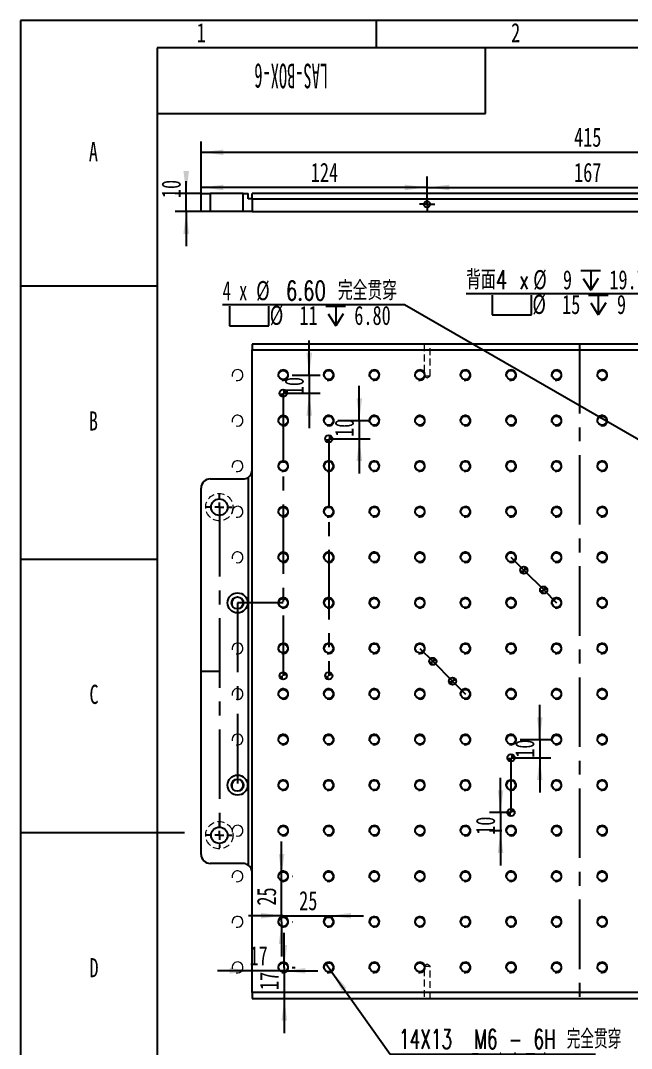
# Model space of a CAD drawing. Header units: millimetres. Extents: x 0 to 210, y 0 to 297.
# Drawn here: x 0 to 111.7, y 109 to 297 of the extents above; entities that cross this region are included whole.
import ezdxf

# ---------------------------------------------------------------- set-up
doc = ezdxf.new("R2010")
doc.units = ezdxf.units.MM
doc.header["$PDSIZE"] = -1
doc.linetypes.add('CENTERX2', pattern=[20.32, 12.7, -2.54, 2.54, -2.54])
doc.linetypes.add('HIDDEN', pattern=[1.905, 1.27, -0.635])
doc.layers.add('图框', color=7, linetype='Continuous')
doc.layers.add('图纸格式', color=7, linetype='Continuous')
doc.styles.add('SLDTEXTSTYLE0', font='TXT', dxfattribs={"width": 0.7, "bigfont": 'bigfont'})
doc.styles.add('SLDTEXTSTYLE5', font='TXT', dxfattribs={"width": 0.7})
doc.styles.add('SLDTEXTSTYLE6', font='TXT', dxfattribs={"width": 0.49})
doc.styles.add('SLDTEXTSTYLE7', font='TXT', dxfattribs={"width": 0.647368, "bigfont": 'bigfont'})
doc.styles.add('SLDTEXTSTYLE8', font='TXT', dxfattribs={"width": 0.633333})
doc.dimstyles.new('SLDDIMSTYLE0', dxfattribs={"dimtxt": 3.5, "dimasz": 4.08, "dimexe": 0, "dimexo": 0.0625, "dimgap": 0.875, "dimtad": 2, "dimlfac": 3, "dimrnd": 1e-09, "dimzin": 12, "dimdsep": 46, "dimtxsty": 'SLDTEXTSTYLE5', "dimsah": 1, "dimcen": 0.09, "dimadec": 0, "dimazin": 3, "dimtfac": 1, "dimtmove": 0, "dimatfit": 0, "dimfxl": 0, "dimfrac": 2, "dimtolj": 1, "dimtzin": 12, "dimarcsym": 0})
doc.dimstyles.new('SLDDIMSTYLE1', dxfattribs={"dimtxt": 3.5, "dimasz": 4.08, "dimexe": 0, "dimexo": 0.0625, "dimgap": 0.875, "dimtad": 2, "dimlfac": 3, "dimrnd": 1e-09, "dimzin": 12, "dimdsep": 46, "dimtxsty": 'SLDTEXTSTYLE5', "dimsah": 1, "dimcen": 0.09, "dimadec": 0, "dimazin": 3, "dimtfac": 1, "dimtofl": 0, "dimtmove": 0, "dimatfit": 3, "dimfxl": 0, "dimfrac": 2, "dimtolj": 1, "dimtzin": 12, "dimarcsym": 0})
doc.dimstyles.new('SLDDIMSTYLE4', dxfattribs={"dimtxt": 3.5, "dimasz": 4.08, "dimexe": 0, "dimexo": 0.0625, "dimgap": 0.875, "dimtad": 0, "dimtih": 1, "dimtoh": 1, "dimdec": 6, "dimlfac": 3, "dimrnd": 1e-09, "dimzin": 12, "dimdsep": 46, "dimtxsty": 'SLDTEXTSTYLE5', "dimblk1": 'NONE', "dimsah": 1, "dimcen": 0, "dimadec": 0, "dimazin": 3, "dimtfac": 1, "dimtmove": 0, "dimatfit": 3, "dimldrblk": 'NONE', "dimfxl": 0, "dimfrac": 2, "dimtolj": 1, "dimtzin": 12, "dimarcsym": 0})
doc.dimstyles.new('SLDDIMSTYLE5', dxfattribs={"dimtxt": 3.5, "dimasz": 4.08, "dimexe": 0, "dimexo": 0.0625, "dimgap": 0.875, "dimtad": 0, "dimtih": 1, "dimtoh": 1, "dimlfac": 3, "dimrnd": 1e-09, "dimzin": 4, "dimdsep": 46, "dimtxsty": 'SLDTEXTSTYLE5', "dimblk1": 'NONE', "dimsah": 1, "dimcen": 0, "dimadec": 0, "dimazin": 1, "dimtfac": 1, "dimtmove": 0, "dimatfit": 3, "dimldrblk": 'NONE', "dimfxl": 0, "dimfrac": 2, "dimtolj": 1, "dimtzin": 12, "dimarcsym": 0})
doc.dimstyles.new('SLDDIMSTYLE6', dxfattribs={"dimtxt": 3.5, "dimasz": 4.08, "dimexe": 0, "dimexo": 0.0625, "dimgap": 0.875, "dimtad": 0, "dimtih": 1, "dimtoh": 1, "dimdec": 6, "dimlfac": 3, "dimrnd": 1e-09, "dimzin": 12, "dimdsep": 46, "dimtxsty": 'SLDTEXTSTYLE5', "dimblk1": 'NONE', "dimsah": 1, "dimcen": 0, "dimadec": 0, "dimazin": 3, "dimtfac": 1, "dimtmove": 0, "dimatfit": 3, "dimldrblk": 'NONE', "dimfxl": 0, "dimfrac": 2, "dimtolj": 1, "dimtzin": 12, "dimarcsym": 0})

# ---------------------------------------------------------------- blocks, each defined once
blk = doc.blocks.new('_D_2')
at = {"layer": '图纸格式'}
for p, q in [((94.95, 165.5), (94.95, 171.85)), ((91.35, 165.5), (96.95, 165.5)), ((94.95, 165.5), (94.95, 162.16)), ((89.69, 162.16), (96.95, 162.16)), ((94.95, 162.16), (94.95, 155.81))]:
    blk.add_line(p, q, dxfattribs=at)
for points in [[(94.95, 165.5), (95.46, 169.58), (94.44, 169.58)], [(94.95, 162.16), (94.44, 158.08), (95.46, 158.08)]]:
    blk.add_solid(points, dxfattribs=at)
at = {"layer": '图纸格式', "insert": (90.44, 162.18), "char_height": 3.5, "attachment_point": 1, "rotation": 90, "style": 'SLDTEXTSTYLE5'}
blk.add_mtext('10', dxfattribs=at)
blk = doc.blocks.new('_D_3')
at = {"layer": '图纸格式'}
for p, q in [((87.77, 152.16), (87.77, 158.51)), ((89.69, 152.16), (85.77, 152.16)), ((87.77, 152.16), (87.77, 148.83)), ((88.02, 148.83), (85.77, 148.83)), ((87.77, 148.83), (87.77, 142.48))]:
    blk.add_line(p, q, dxfattribs=at)
for points in [[(87.77, 152.16), (88.28, 156.24), (87.27, 156.24)], [(87.77, 148.83), (87.27, 144.75), (88.28, 144.75)]]:
    blk.add_solid(points, dxfattribs=at)
at = {"layer": '图纸格式', "insert": (83.26, 148.08), "char_height": 3.5, "attachment_point": 1, "rotation": 90, "style": 'SLDTEXTSTYLE5'}
blk.add_mtext('10', dxfattribs=at)
blk = doc.blocks.new('_D_6')
at = {"layer": '图纸格式'}
for p, q in [((61.95, 223.83), (61.95, 230.18)), ((58.02, 223.83), (63.95, 223.83)), ((61.95, 223.83), (61.95, 220.5)), ((56.35, 220.5), (63.95, 220.5)), ((61.95, 220.5), (61.95, 214.15))]:
    blk.add_line(p, q, dxfattribs=at)
for points in [[(61.95, 223.83), (62.46, 227.91), (61.44, 227.91)], [(61.95, 220.5), (61.44, 216.42), (62.46, 216.42)]]:
    blk.add_solid(points, dxfattribs=at)
at = {"layer": '图纸格式', "insert": (57.44, 220.86), "char_height": 3.5, "attachment_point": 1, "rotation": 90, "style": 'SLDTEXTSTYLE5'}
blk.add_mtext('10', dxfattribs=at)
blk = doc.blocks.new('_D_7')
at = {"layer": '图纸格式'}
for p, q in [((52.79, 232.16), (52.79, 238.51)), ((49.69, 232.16), (54.79, 232.16)), ((52.79, 232.16), (52.79, 228.83)), ((48.02, 228.83), (54.79, 228.83)), ((52.79, 228.83), (52.79, 222.48))]:
    blk.add_line(p, q, dxfattribs=at)
for points in [[(52.79, 232.16), (53.3, 236.24), (52.28, 236.24)], [(52.79, 228.83), (52.28, 224.75), (53.3, 224.75)]]:
    blk.add_solid(points, dxfattribs=at)
at = {"layer": '图纸格式', "insert": (48.28, 228.49), "char_height": 3.5, "attachment_point": 1, "rotation": 90, "style": 'SLDTEXTSTYLE5'}
blk.add_mtext('10', dxfattribs=at)
blk = doc.blocks.new('_D_17')
at = {"layer": '图纸格式'}
for p, q in [((42.35, 123.2), (36, 123.2)), ((48.02, 123.2), (42.35, 123.2)), ((48.02, 123.2), (54.37, 123.2))]:
    blk.add_line(p, q, dxfattribs=at)
for points in [[(42.35, 123.2), (38.27, 123.71), (38.27, 122.7)], [(48.02, 123.2), (52.1, 122.7), (52.1, 123.71)]]:
    blk.add_solid(points, dxfattribs=at)
at = {"layer": '图纸格式', "insert": (41.87, 127.71), "char_height": 3.5, "attachment_point": 1, "style": 'SLDTEXTSTYLE5'}
blk.add_mtext('17', dxfattribs=at)
blk = doc.blocks.new('_D_18')
at = {"layer": '图纸格式'}
for p, q in [((48.23, 123.83), (48.23, 130.18)), ((48.23, 123.83), (48.23, 118.16)), ((49.69, 123.83), (50.23, 123.83)), ((48.23, 118.16), (48.23, 111.81))]:
    blk.add_line(p, q, dxfattribs=at)
for points in [[(48.23, 123.83), (48.74, 127.91), (47.72, 127.91)], [(48.23, 118.16), (47.72, 114.08), (48.74, 114.08)]]:
    blk.add_solid(points, dxfattribs=at)
at = {"layer": '图纸格式', "insert": (43.72, 119.69), "char_height": 3.5, "attachment_point": 1, "rotation": 90, "style": 'SLDTEXTSTYLE5'}
blk.add_mtext('17', dxfattribs=at)
blk = doc.blocks.new('_D_19')
at = {"layer": '图纸格式'}
for p, q in [((55.87, 124.51), (56.83, 123.15)), ((56.83, 123.15), (67.61, 107.95)), ((67.61, 107.95), (105.16, 107.95))]:
    blk.add_line(p, q, dxfattribs=at)
blk.add_solid([(56.83, 123.15), (58.78, 119.53), (59.61, 120.12)], dxfattribs=at)
at = {"layer": '图纸格式', "char_height": 3.5, "attachment_point": 1}
for s, insert, style in [('14X13  M6 - 6H 完全贯穿', (69.2, 112.46), 'SLDTEXTSTYLE7'), ('%%c', (76.7, 107.96), 'SLDTEXTSTYLE5'), ('5 完全贯穿', (82.13, 107.95), 'SLDTEXTSTYLE0')]:
    blk.add_mtext(s, dxfattribs=dict(at, insert=insert, style=style))
blk = doc.blocks.new('_None')
blk = doc.blocks.new('SW_SYMBOL_HOLE_SPOT')
at = {"layer": '图纸格式', "color": 0}
for p, q in [((0, 875), (0, 75)), ((1600, 75), (1600, 875)), ((0, 75), (1600, 75))]:
    blk.add_line(p, q, dxfattribs=at)
blk = doc.blocks.new('SW_SYMBOL_HOLE_DEPTH')
at = {"layer": '图纸格式', "color": 0}
for p, q in [((0, 875), (800, 875)), ((400, 875), (400, 75)), ((100, 555), (400, 75)), ((700, 555), (400, 75))]:
    blk.add_line(p, q, dxfattribs=at)
blk = doc.blocks.new('_D_20')
at = {"layer": '图纸格式'}
for p, q in [((70.22, 245.02), (36.95, 245.02)), ((163.1, 191.41), (70.22, 245.02)), ((166.27, 189.58), (163.1, 191.41))]:
    blk.add_line(p, q, dxfattribs=at)
blk.add_solid([(163.1, 191.41), (159.82, 193.89), (159.31, 193.01)], dxfattribs=at)
at = {"layer": '图纸格式', "xscale": 0.004511737089201878, "yscale": 0.004511737089201878, "zscale": 0.004511737089201878}
for name, p in [('SW_SYMBOL_HOLE_SPOT', (38.21, 240.84)), ('SW_SYMBOL_HOLE_DEPTH', (55.82, 240.84))]:
    blk.add_blockref(name, p, dxfattribs=at)
at = {"layer": '图纸格式', "char_height": 3.5, "attachment_point": 1}
for s, insert, style in [('4 x', (36.95, 249.35), 'SLDTEXTSTYLE8'), ('%%c', (43.08, 249.36), 'SLDTEXTSTYLE5'), ('6.60 完全贯穿', (48.51, 249.35), 'SLDTEXTSTYLE0'), ('%%c', (45.57, 244.85), 'SLDTEXTSTYLE5'), ('11', (51, 244.83), 'SLDTEXTSTYLE5'), ('6.80', (61.03, 244.83), 'SLDTEXTSTYLE5')]:
    blk.add_mtext(s, dxfattribs=dict(at, insert=insert, style=style))
blk = doc.blocks.new('_D_21')
at = {"layer": '图纸格式'}
for p, q in [((117.14, 247.02), (81.5, 247.02)), ((166.83, 208.91), (117.14, 247.02)), ((169.21, 207.08), (166.83, 208.91))]:
    blk.add_line(p, q, dxfattribs=at)
blk.add_solid([(166.83, 208.91), (163.9, 211.8), (163.28, 210.99)], dxfattribs=at)
at = {"layer": '图纸格式', "xscale": 0.004511737089201878, "yscale": 0.004511737089201878, "zscale": 0.004511737089201878}
for name, p in [('SW_SYMBOL_HOLE_DEPTH', (102.46, 247.35)), ('SW_SYMBOL_HOLE_SPOT', (86.24, 242.84)), ('SW_SYMBOL_HOLE_DEPTH', (103.85, 242.84))]:
    blk.add_blockref(name, p, dxfattribs=at)
at = {"layer": '图纸格式', "char_height": 3.5, "attachment_point": 1}
for s, insert, style in [('背面4 x', (81.5, 251.35), 'SLDTEXTSTYLE0'), ('%%c', (93.75, 251.36), 'SLDTEXTSTYLE5'), ('9', (99.18, 251.35), 'SLDTEXTSTYLE5'), ('19.75', (107.67, 251.35), 'SLDTEXTSTYLE5'), ('%%c', (93.6, 246.85), 'SLDTEXTSTYLE5'), ('15', (99.03, 246.83), 'SLDTEXTSTYLE5'), ('9', (109.06, 246.83), 'SLDTEXTSTYLE5')]:
    blk.add_mtext(s, dxfattribs=dict(at, insert=insert, style=style))
blk = doc.blocks.new('_D_22')
at = {"layer": '图纸格式'}
for p, q in [((48.02, 133.28), (41.67, 133.28)), ((48.02, 133.28), (56.35, 133.28)), ((56.35, 133.28), (62.7, 133.28))]:
    blk.add_line(p, q, dxfattribs=at)
for points in [[(48.02, 133.28), (43.94, 133.79), (43.94, 132.77)], [(56.35, 133.28), (60.43, 132.77), (60.43, 133.79)]]:
    blk.add_solid(points, dxfattribs=at)
at = {"layer": '图纸格式', "insert": (50.95, 137.79), "char_height": 3.5, "attachment_point": 1, "style": 'SLDTEXTSTYLE5'}
blk.add_mtext('25', dxfattribs=at)
blk = doc.blocks.new('_D_23')
at = {"layer": '图纸格式'}
for p, q in [((47.73, 140.5), (47.73, 146.85)), ((47.73, 132.16), (47.73, 140.5)), ((49.69, 140.5), (49.73, 140.5)), ((47.73, 132.16), (47.73, 125.81)), ((49.69, 132.16), (49.73, 132.16))]:
    blk.add_line(p, q, dxfattribs=at)
for points in [[(47.73, 140.5), (48.24, 144.58), (47.22, 144.58)], [(47.73, 132.16), (47.22, 128.08), (48.24, 128.08)]]:
    blk.add_solid(points, dxfattribs=at)
at = {"layer": '图纸格式', "insert": (43.22, 135.13), "char_height": 3.5, "attachment_point": 1, "rotation": 90, "style": 'SLDTEXTSTYLE5'}
blk.add_mtext('25', dxfattribs=at)
blk = doc.blocks.new('SW_CENTERMARKSYMBOL_0')
at = {"layer": '图纸格式', "color": 0}
for p, q in [((0, 1.67), (0, 2.33)), ((-1.67, 0), (-2.33, 0)), ((0, 0), (-0.83, 0)), ((0, 0), (0, 0.83)), ((0, 0), (0, -0.83)), ((0, 0), (0.83, 0)), ((1.67, 0), (2.33, 0)), ((0, -1.67), (0, -2.33))]:
    blk.add_line(p, q, dxfattribs=at)
blk = doc.blocks.new('SW_CENTERMARKSYMBOL_1')
at = {"layer": '图纸格式', "color": 0}
for p, q in [((0, 1.67), (0, 2.33)), ((-1.67, 0), (-2.33, 0)), ((0, 0), (-0.83, 0)), ((0, 0), (0, 0.83)), ((0, 0), (0, -0.83)), ((0, 0), (0.83, 0)), ((1.67, 0), (2.33, 0)), ((0, -1.67), (0, -2.33))]:
    blk.add_line(p, q, dxfattribs=at)
blk = doc.blocks.new('SW_DOWELSYMBOL_0')
at = {"linetype": 'Continuous', "lineweight": 18}
h = blk.add_hatch(color=0, dxfattribs=at)
edge = h.paths.add_edge_path(flags=0)
edge.add_arc((0, 0), 0.667, 180, 270)
edge.add_line((0, -0.67), (0, 0))
edge.add_line((0, 0), (-0.67, 0))
h = blk.add_hatch(color=0, dxfattribs=at)
edge = h.paths.add_edge_path(flags=0)
edge.add_arc((0, 0), 0.667, 0, 90)
edge.add_line((0, 0.67), (0, 0))
edge.add_line((0, 0), (0.67, 0))
at = {"layer": '图纸格式', "color": 0}
blk.add_circle((0, 0), 0.667, dxfattribs=at)
blk = doc.blocks.new('SW_DOWELSYMBOL_1')
at = {"linetype": 'Continuous', "lineweight": 18}
h = blk.add_hatch(color=0, dxfattribs=at)
edge = h.paths.add_edge_path(flags=0)
edge.add_arc((0, 0), 0.667, 180, 270)
edge.add_line((0, -0.67), (0, 0))
edge.add_line((0, 0), (-0.67, 0))
h = blk.add_hatch(color=0, dxfattribs=at)
edge = h.paths.add_edge_path(flags=0)
edge.add_arc((0, 0), 0.667, 0, 90)
edge.add_line((0, 0.67), (0, 0))
edge.add_line((0, 0), (0.67, 0))
at = {"layer": '图纸格式', "color": 0}
blk.add_circle((0, 0), 0.667, dxfattribs=at)
blk = doc.blocks.new('SW_DOWELSYMBOL_2')
at = {"linetype": 'Continuous', "lineweight": 18}
h = blk.add_hatch(color=0, dxfattribs=at)
edge = h.paths.add_edge_path(flags=0)
edge.add_arc((0, 0), 0.667, 180, 270)
edge.add_line((0, -0.67), (0, 0))
edge.add_line((0, 0), (-0.67, 0))
h = blk.add_hatch(color=0, dxfattribs=at)
edge = h.paths.add_edge_path(flags=0)
edge.add_arc((0, 0), 0.667, 0, 90)
edge.add_line((0, 0.67), (0, 0))
edge.add_line((0, 0), (0.67, 0))
at = {"layer": '图纸格式', "color": 0}
blk.add_circle((0, 0), 0.667, dxfattribs=at)
blk = doc.blocks.new('SW_DOWELSYMBOL_3')
at = {"linetype": 'Continuous', "lineweight": 18}
h = blk.add_hatch(color=0, dxfattribs=at)
edge = h.paths.add_edge_path(flags=0)
edge.add_arc((0, 0), 0.667, 180, 270)
edge.add_line((0, -0.67), (0, 0))
edge.add_line((0, 0), (-0.67, 0))
h = blk.add_hatch(color=0, dxfattribs=at)
edge = h.paths.add_edge_path(flags=0)
edge.add_arc((0, 0), 0.667, 0, 90)
edge.add_line((0, 0.67), (0, 0))
edge.add_line((0, 0), (0.67, 0))
at = {"layer": '图纸格式', "color": 0}
blk.add_circle((0, 0), 0.667, dxfattribs=at)
blk = doc.blocks.new('SW_DOWELSYMBOL_8')
at = {"linetype": 'Continuous', "lineweight": 18}
h = blk.add_hatch(color=0, dxfattribs=at)
edge = h.paths.add_edge_path(flags=0)
edge.add_arc((0, 0), 0.667, 180, 270)
edge.add_line((0, -0.67), (0, 0))
edge.add_line((0, 0), (-0.67, 0))
h = blk.add_hatch(color=0, dxfattribs=at)
edge = h.paths.add_edge_path(flags=0)
edge.add_arc((0, 0), 0.667, 0, 90)
edge.add_line((0, 0.67), (0, 0))
edge.add_line((0, 0), (0.67, 0))
at = {"layer": '图纸格式', "color": 0}
blk.add_circle((0, 0), 0.667, dxfattribs=at)
blk = doc.blocks.new('SW_DOWELSYMBOL_9')
at = {"linetype": 'Continuous', "lineweight": 18}
h = blk.add_hatch(color=0, dxfattribs=at)
edge = h.paths.add_edge_path(flags=0)
edge.add_arc((0, 0), 0.667, 180, 270)
edge.add_line((0, -0.67), (0, 0))
edge.add_line((0, 0), (-0.67, 0))
h = blk.add_hatch(color=0, dxfattribs=at)
edge = h.paths.add_edge_path(flags=0)
edge.add_arc((0, 0), 0.667, 0, 90)
edge.add_line((0, 0.67), (0, 0))
edge.add_line((0, 0), (0.67, 0))
at = {"layer": '图纸格式', "color": 0}
blk.add_circle((0, 0), 0.667, dxfattribs=at)
blk = doc.blocks.new('SW_DOWELSYMBOL_10')
at = {"linetype": 'Continuous', "lineweight": 18}
h = blk.add_hatch(color=0, dxfattribs=at)
edge = h.paths.add_edge_path(flags=0)
edge.add_arc((0, 0), 0.667, 180, 270)
edge.add_line((0, -0.67), (0, 0))
edge.add_line((0, 0), (-0.67, 0))
h = blk.add_hatch(color=0, dxfattribs=at)
edge = h.paths.add_edge_path(flags=0)
edge.add_arc((0, 0), 0.667, 0, 90)
edge.add_line((0, 0.67), (0, 0))
edge.add_line((0, 0), (0.67, 0))
at = {"layer": '图纸格式', "color": 0}
blk.add_circle((0, 0), 0.667, dxfattribs=at)
blk = doc.blocks.new('SW_DOWELSYMBOL_11')
at = {"linetype": 'Continuous', "lineweight": 18}
h = blk.add_hatch(color=0, dxfattribs=at)
edge = h.paths.add_edge_path(flags=0)
edge.add_arc((0, 0), 0.667, 180, 270)
edge.add_line((0, -0.67), (0, 0))
edge.add_line((0, 0), (-0.67, 0))
h = blk.add_hatch(color=0, dxfattribs=at)
edge = h.paths.add_edge_path(flags=0)
edge.add_arc((0, 0), 0.667, 0, 90)
edge.add_line((0, 0.67), (0, 0))
edge.add_line((0, 0), (0.67, 0))
at = {"layer": '图纸格式', "color": 0}
blk.add_circle((0, 0), 0.667, dxfattribs=at)
blk = doc.blocks.new('SW_DOWELSYMBOL_14')
at = {"linetype": 'Continuous', "lineweight": 18}
h = blk.add_hatch(color=0, dxfattribs=at)
edge = h.paths.add_edge_path(flags=0)
edge.add_arc((0, 0), 0.667, 180, 270)
edge.add_line((0, -0.67), (0, 0))
edge.add_line((0, 0), (-0.67, 0))
h = blk.add_hatch(color=0, dxfattribs=at)
edge = h.paths.add_edge_path(flags=0)
edge.add_arc((0, 0), 0.667, 0, 90)
edge.add_line((0, 0.67), (0, 0))
edge.add_line((0, 0), (0.67, 0))
at = {"layer": '图纸格式', "color": 0}
blk.add_circle((0, 0), 0.667, dxfattribs=at)
blk = doc.blocks.new('SW_DOWELSYMBOL_15')
at = {"linetype": 'Continuous', "lineweight": 18}
h = blk.add_hatch(color=0, dxfattribs=at)
edge = h.paths.add_edge_path(flags=0)
edge.add_arc((0, 0), 0.667, 180, 270)
edge.add_line((0, -0.67), (0, 0))
edge.add_line((0, 0), (-0.67, 0))
h = blk.add_hatch(color=0, dxfattribs=at)
edge = h.paths.add_edge_path(flags=0)
edge.add_arc((0, 0), 0.667, 0, 90)
edge.add_line((0, 0.67), (0, 0))
edge.add_line((0, 0), (0.67, 0))
at = {"layer": '图纸格式', "color": 0}
blk.add_circle((0, 0), 0.667, dxfattribs=at)
blk = doc.blocks.new('_D_27')
at = {"layer": '图纸格式'}
for p, q in [((30.29, 265.4), (30.29, 267.6)), ((33.02, 265.4), (28.29, 265.4)), ((30.29, 262.06), (30.29, 265.4)), ((33.02, 262.06), (28.29, 262.06)), ((30.29, 262.06), (30.29, 255.71))]:
    blk.add_line(p, q, dxfattribs=at)
for points in [[(30.29, 265.4), (30.8, 269.48), (29.78, 269.48)], [(30.29, 262.06), (29.78, 257.98), (30.8, 257.98)]]:
    blk.add_solid(points, dxfattribs=at)
at = {"layer": '图纸格式', "insert": (25.78, 264.53), "char_height": 3.5, "attachment_point": 1, "rotation": 90, "style": 'SLDTEXTSTYLE5'}
blk.add_mtext('10', dxfattribs=at)
blk = doc.blocks.new('_D_28')
at = {"layer": '图纸格式'}
for p, q in [((33.02, 265.4), (33.02, 274.91)), ((171.35, 265.4), (171.35, 274.91)), ((33.02, 272.91), (171.35, 272.91))]:
    blk.add_line(p, q, dxfattribs=at)
for points in [[(33.02, 272.91), (37.1, 272.4), (37.1, 273.42)], [(171.35, 272.91), (167.27, 273.42), (167.27, 272.4)]]:
    blk.add_solid(points, dxfattribs=at)
at = {"layer": '图纸格式', "insert": (101.22, 277.42), "char_height": 3.5, "attachment_point": 1, "style": 'SLDTEXTSTYLE5'}
blk.add_mtext('415', dxfattribs=at)
blk = doc.blocks.new('_D_32')
at = {"layer": '图纸格式'}
for p, q in [((74.35, 263.4), (74.35, 268.47)), ((130.02, 263.4), (130.02, 268.47)), ((74.35, 266.47), (130.02, 266.47))]:
    blk.add_line(p, q, dxfattribs=at)
for points in [[(74.35, 266.47), (78.43, 265.97), (78.43, 266.98)], [(130.02, 266.47), (125.94, 266.98), (125.94, 265.97)]]:
    blk.add_solid(points, dxfattribs=at)
at = {"layer": '图纸格式', "insert": (101.22, 270.99), "char_height": 3.5, "attachment_point": 1, "style": 'SLDTEXTSTYLE5'}
blk.add_mtext('167', dxfattribs=at)
blk = doc.blocks.new('_D_34')
at = {"layer": '图纸格式'}
for p, q in [((33.02, 265.4), (33.02, 268.47)), ((74.35, 263.4), (74.35, 268.47)), ((74.35, 266.47), (33.02, 266.47))]:
    blk.add_line(p, q, dxfattribs=at)
for points in [[(33.02, 266.47), (37.1, 265.97), (37.1, 266.98)], [(74.35, 266.47), (70.27, 266.98), (70.27, 265.97)]]:
    blk.add_solid(points, dxfattribs=at)
at = {"layer": '图纸格式', "insert": (53.08, 270.99), "char_height": 3.5, "attachment_point": 1, "style": 'SLDTEXTSTYLE5'}
blk.add_mtext('124', dxfattribs=at)
blk = doc.blocks.new('SW_CENTERMARKSYMBOL_6')
at = {"layer": '图纸格式', "color": 0}
for p, q in [((-0.83, 0), (-1.4, 0)), ((0, 0), (-0.83, 0)), ((0, 0.83), (0, 1.4)), ((0, 0), (0, 0.83)), ((0, 0), (0, -0.83)), ((0, 0), (0.83, 0)), ((0.83, 0), (1.4, 0)), ((0, -0.83), (0, -1.4))]:
    blk.add_line(p, q, dxfattribs=at)

msp = doc.modelspace()

# ---------------------------------------------------------------- linework, layer by layer
at = {"color": 7, "linetype": 'Continuous', "lineweight": 25}
for p, q in [((33.01789422, 262.06486388), (33.01789422, 265.39819721)), ((33.01789422, 265.39819721), (34.68456088, 265.39819721)), ((34.68456088, 265.39819721), (34.68456088, 262.06486388)), ((40.68456088, 265.39819721), (34.68456088, 265.39819721)), ((40.68456088, 262.06486388), (40.68456088, 265.39819721)), ((40.68456088, 265.39819721), (41.61789422, 265.39819721)), ((41.61789422, 264.39819721), (41.61789422, 265.39819721)), ((162.01859524, 265.39819721), (42.35122755, 265.39819721)), ((42.35122755, 264.39819721), (42.35122755, 265.39819721)), ((42.35122755, 264.39819721), (41.61789422, 264.39819721)), ((42.35122755, 264.39819721), (162.01859524, 264.39819721)), ((42.35122755, 264.39819721), (42.35122755, 262.06486388)), ((34.68456088, 262.06486388), (33.01789422, 262.06486388)), ((40.68456088, 262.06486388), (34.68456088, 262.06486388)), ((42.35122755, 262.06486388), (40.68456088, 262.06486388)), ((42.35122755, 262.06486388), (162.01859524, 262.06486388)), ((162.01859524, 237.83062976), (42.35122755, 237.83062976)), ((42.35122755, 237.83062976), (42.35122755, 236.76396309)), ((42.35122755, 119.23062976), (42.35122755, 236.76396309)), ((42.35122755, 236.76396309), (162.01859524, 236.76396309)), ((34.68456088, 213.16396309), (40.68456088, 213.16396309)), ((41.61789422, 213.44980875), (41.61789422, 142.5447841)), ((33.01789422, 144.49729643), (33.01789422, 211.49729643)), ((40.68456088, 142.83062976), (34.68456088, 142.83062976)), ((162.01859524, 119.23062976), (42.35122755, 119.23062976)), ((42.35122755, 119.23062976), (42.35122755, 118.16396309)), ((42.35122755, 118.16396309), (162.01859524, 118.16396309))]:
    msp.add_line(p, q, dxfattribs=at)
at = {"color": 7, "linetype": 'HIDDEN', "lineweight": 18}
for p, q in [((42.35122755, 237.83062976), (162.01859524, 237.83062976)), ((42.35122755, 214.83062976), (42.35122755, 237.83062976)), ((74.91824473, 237.83062976), (73.78491139, 237.83062976)), ((73.78491139, 237.83062976), (73.78491139, 232.48977591)), ((74.91824473, 231.99729643), (74.91824473, 237.83062976)), ((42.35122755, 236.76396309), (162.01859524, 236.76396309)), ((73.79561379, 231.99086578), (74.35157806, 231.65680874)), ((73.83509182, 231.99729643), (74.91824473, 231.99729643)), ((74.35157806, 231.65680874), (74.91824473, 231.99729643)), ((42.35122755, 141.16396309), (42.35122755, 214.83062976)), ((34.68456088, 213.16396309), (40.68456088, 213.16396309)), ((41.61789422, 213.44980875), (41.61789422, 142.5447841)), ((33.01789422, 144.49729643), (33.01789422, 211.49729643)), ((40.68456088, 142.83062976), (34.68456088, 142.83062976)), ((42.35122755, 118.16396309), (42.35122755, 141.16396309)), ((74.35157806, 124.42111744), (73.79312186, 124.08556311)), ((73.81354457, 124.08062976), (74.91824473, 124.08062976)), ((74.91824473, 124.08062976), (74.35157806, 124.42111744)), ((74.91824473, 118.16396309), (74.91824473, 124.08062976)), ((73.78491139, 123.50524103), (73.78491139, 118.16396309)), ((162.01859524, 119.23062976), (42.35122755, 119.23062976)), ((42.35122755, 118.16396309), (162.01859524, 118.16396309)), ((74.91824473, 118.16396309), (73.78491139, 118.16396309))]:
    msp.add_line(p, q, dxfattribs=at)
at = {"color": 7, "linetype": 'CENTERX2'}
for p, q in [((102.18491139, 237.83062976), (102.18491139, 118.16396309)), ((48.01859524, 228.83062976), (48.01859524, 177.16396309)), ((56.35192857, 220.49729643), (56.35192857, 177.16396309)), ((36.35122755, 207.99729643), (36.35122755, 147.99729643)), ((48.01859524, 190.49729643), (39.68526191, 190.49729643)), ((39.68526191, 190.49729643), (39.68526191, 157.16396309)), ((33.01789422, 177.99729643), (36.35122755, 177.99729643)), ((89.68526191, 162.16396309), (89.68526191, 152.16396309))]:
    msp.add_line(p, q, dxfattribs=at)
at = {"color": 7, "linetype": 'Continuous', "lineweight": 25}
for centre, radius in [((74.35157806, 263.39819721), 0.56666667), ((48.01859524, 232.16396309), 0.83333333), ((56.35192857, 232.16396309), 0.83333333), ((64.68526191, 232.16396309), 0.83333333), ((73.01859524, 232.16396309), 0.83333333), ((81.35192857, 232.16396309), 0.83333333), ((89.68526191, 232.16396309), 0.83333333), ((98.01859524, 232.16396309), 0.83333333), ((106.35192857, 232.16396309), 0.83333333), ((48.01859524, 228.83062976), 0.66666667), ((48.01859524, 223.83062976), 0.83333333), ((56.35192857, 223.83062976), 0.83333333), ((64.68526191, 223.83062976), 0.83333333), ((73.01859524, 223.83062976), 0.83333333), ((81.35192857, 223.83062976), 0.83333333), ((89.68526191, 223.83062976), 0.83333333), ((98.01859524, 223.83062976), 0.83333333), ((106.35192857, 223.83062976), 0.83333333), ((56.35192857, 220.49729643), 0.66666667), ((48.01859524, 215.49729643), 0.83333333), ((56.35192857, 215.49729643), 0.83333333), ((64.68526191, 215.49729643), 0.83333333), ((73.01859524, 215.49729643), 0.83333333), ((81.35192857, 215.49729643), 0.83333333), ((89.68526191, 215.49729643), 0.83333333), ((98.01859524, 215.49729643), 0.83333333), ((106.35192857, 215.49729643), 0.83333333), ((36.35122755, 207.99729643), 1.5), ((48.01859524, 207.16396309), 0.83333333), ((56.35192857, 207.16396309), 0.83333333), ((64.68526191, 207.16396309), 0.83333333), ((73.01859524, 207.16396309), 0.83333333), ((81.35192857, 207.16396309), 0.83333333), ((89.68526191, 207.16396309), 0.83333333), ((98.01859524, 207.16396309), 0.83333333), ((106.35192857, 207.16396309), 0.83333333), ((48.01859524, 198.83062976), 0.83333333), ((56.35192857, 198.83062976), 0.83333333), ((64.68526191, 198.83062976), 0.83333333), ((73.01859524, 198.83062976), 0.83333333), ((81.35192857, 198.83062976), 0.83333333), ((89.68526191, 198.83062976), 0.83333333), ((98.01859524, 198.83062976), 0.83333333), ((106.35192857, 198.83062976), 0.83333333), ((92.04228451, 196.47360716), 0.66666667), ((39.68526191, 190.49729643), 1.83333333), ((95.66157264, 192.85431903), 0.66666667), ((39.68526191, 190.49729643), 1.1), ((48.01859524, 190.49729643), 0.83333333), ((56.35192857, 190.49729643), 0.83333333), ((64.68526191, 190.49729643), 0.83333333), ((73.01859524, 190.49729643), 0.83333333), ((81.35192857, 190.49729643), 0.83333333), ((89.68526191, 190.49729643), 0.83333333), ((98.01859524, 190.49729643), 0.83333333), ((106.35192857, 190.49729643), 0.83333333), ((48.01859524, 182.16396309), 0.83333333), ((56.35192857, 182.16396309), 0.83333333), ((64.68526191, 182.16396309), 0.83333333), ((73.01859524, 182.16396309), 0.83333333), ((81.35192857, 182.16396309), 0.83333333), ((89.68526191, 182.16396309), 0.83333333), ((98.01859524, 182.16396309), 0.83333333), ((106.35192857, 182.16396309), 0.83333333), ((75.37561784, 179.80694049), 0.66666667), ((48.01859524, 177.16396309), 0.66666667), ((56.35192857, 177.16396309), 0.66666667), ((78.99490597, 176.18765236), 0.66666667), ((48.01859524, 173.83062976), 0.83333333), ((56.35192857, 173.83062976), 0.83333333), ((64.68526191, 173.83062976), 0.83333333), ((73.01859524, 173.83062976), 0.83333333), ((81.35192857, 173.83062976), 0.83333333), ((89.68526191, 173.83062976), 0.83333333), ((98.01859524, 173.83062976), 0.83333333), ((106.35192857, 173.83062976), 0.83333333), ((48.01859524, 165.49729643), 0.83333333), ((56.35192857, 165.49729643), 0.83333333), ((64.68526191, 165.49729643), 0.83333333), ((73.01859524, 165.49729643), 0.83333333), ((81.35192857, 165.49729643), 0.83333333), ((89.68526191, 165.49729643), 0.83333333), ((98.01859524, 165.49729643), 0.83333333), ((106.35192857, 165.49729643), 0.83333333), ((89.68526191, 162.16396309), 0.66666667), ((39.68526191, 157.16396309), 1.83333333), ((39.68526191, 157.16396309), 1.1), ((48.01859524, 157.16396309), 0.83333333), ((56.35192857, 157.16396309), 0.83333333), ((64.68526191, 157.16396309), 0.83333333), ((73.01859524, 157.16396309), 0.83333333), ((81.35192857, 157.16396309), 0.83333333), ((89.68526191, 157.16396309), 0.83333333), ((98.01859524, 157.16396309), 0.83333333), ((106.35192857, 157.16396309), 0.83333333), ((89.68526191, 152.16396309), 0.66666667), ((36.35122755, 147.99729643), 1.5), ((48.01859524, 148.83062976), 0.83333333), ((56.35192857, 148.83062976), 0.83333333), ((64.68526191, 148.83062976), 0.83333333), ((73.01859524, 148.83062976), 0.83333333), ((81.35192857, 148.83062976), 0.83333333), ((89.68526191, 148.83062976), 0.83333333), ((98.01859524, 148.83062976), 0.83333333), ((106.35192857, 148.83062976), 0.83333333), ((48.01859524, 140.49729643), 0.83333333), ((56.35192857, 140.49729643), 0.83333333), ((64.68526191, 140.49729643), 0.83333333), ((73.01859524, 140.49729643), 0.83333333), ((81.35192857, 140.49729643), 0.83333333), ((89.68526191, 140.49729643), 0.83333333), ((98.01859524, 140.49729643), 0.83333333), ((106.35192857, 140.49729643), 0.83333333), ((48.01859524, 132.16396309), 0.83333333), ((56.35192857, 132.16396309), 0.83333333), ((64.68526191, 132.16396309), 0.83333333), ((73.01859524, 132.16396309), 0.83333333), ((81.35192857, 132.16396309), 0.83333333), ((89.68526191, 132.16396309), 0.83333333), ((98.01859524, 132.16396309), 0.83333333), ((106.35192857, 132.16396309), 0.83333333), ((48.01859524, 123.83062976), 0.83333333), ((56.35192857, 123.83062976), 0.83333333), ((64.68526191, 123.83062976), 0.83333333), ((73.01859524, 123.83062976), 0.83333333), ((81.35192857, 123.83062976), 0.83333333), ((89.68526191, 123.83062976), 0.83333333), ((98.01859524, 123.83062976), 0.83333333), ((106.35192857, 123.83062976), 0.83333333)]:
    msp.add_circle(centre, radius, dxfattribs=at)
at = {"color": 7, "linetype": 'HIDDEN', "lineweight": 18}
for centre, radius in [((48.01859524, 232.16396309), 0.83333333), ((56.35192857, 232.16396309), 0.83333333), ((64.68526191, 232.16396309), 0.83333333), ((73.01859524, 232.16396309), 0.83333333), ((81.35192857, 232.16396309), 0.83333333), ((89.68526191, 232.16396309), 0.83333333), ((98.01859524, 232.16396309), 0.83333333), ((106.35192857, 232.16396309), 0.83333333), ((48.01859524, 228.83062976), 0.66666667), ((48.01859524, 223.83062976), 0.83333333), ((56.35192857, 223.83062976), 0.83333333), ((64.68526191, 223.83062976), 0.83333333), ((73.01859524, 223.83062976), 0.83333333), ((81.35192857, 223.83062976), 0.83333333), ((89.68526191, 223.83062976), 0.83333333), ((98.01859524, 223.83062976), 0.83333333), ((106.35192857, 223.83062976), 0.83333333), ((56.35192857, 220.49729643), 0.66666667), ((48.01859524, 215.49729643), 0.83333333), ((56.35192857, 215.49729643), 0.83333333), ((64.68526191, 215.49729643), 0.83333333), ((73.01859524, 215.49729643), 0.83333333), ((81.35192857, 215.49729643), 0.83333333), ((89.68526191, 215.49729643), 0.83333333), ((98.01859524, 215.49729643), 0.83333333), ((106.35192857, 215.49729643), 0.83333333), ((36.35122755, 207.99729643), 2.5), ((36.35122755, 207.99729643), 2.5), ((36.35122755, 207.99729643), 1.5), ((48.01859524, 207.16396309), 0.83333333), ((56.35192857, 207.16396309), 0.83333333), ((64.68526191, 207.16396309), 0.83333333), ((73.01859524, 207.16396309), 0.83333333), ((81.35192857, 207.16396309), 0.83333333), ((89.68526191, 207.16396309), 0.83333333), ((98.01859524, 207.16396309), 0.83333333), ((106.35192857, 207.16396309), 0.83333333), ((48.01859524, 198.83062976), 0.83333333), ((56.35192857, 198.83062976), 0.83333333), ((64.68526191, 198.83062976), 0.83333333), ((73.01859524, 198.83062976), 0.83333333), ((81.35192857, 198.83062976), 0.83333333), ((89.68526191, 198.83062976), 0.83333333), ((98.01859524, 198.83062976), 0.83333333), ((106.35192857, 198.83062976), 0.83333333), ((92.04228451, 196.47360716), 0.66666667), ((39.68526191, 190.49729643), 1.83333333), ((95.66157264, 192.85431903), 0.66666667), ((39.68526191, 190.49729643), 1.1), ((48.01859524, 190.49729643), 0.83333333), ((56.35192857, 190.49729643), 0.83333333), ((64.68526191, 190.49729643), 0.83333333), ((73.01859524, 190.49729643), 0.83333333), ((81.35192857, 190.49729643), 0.83333333), ((89.68526191, 190.49729643), 0.83333333), ((98.01859524, 190.49729643), 0.83333333), ((106.35192857, 190.49729643), 0.83333333), ((48.01859524, 182.16396309), 0.83333333), ((56.35192857, 182.16396309), 0.83333333), ((64.68526191, 182.16396309), 0.83333333), ((73.01859524, 182.16396309), 0.83333333), ((81.35192857, 182.16396309), 0.83333333), ((89.68526191, 182.16396309), 0.83333333), ((98.01859524, 182.16396309), 0.83333333), ((106.35192857, 182.16396309), 0.83333333), ((75.37561784, 179.80694049), 0.66666667), ((48.01859524, 177.16396309), 0.66666667), ((56.35192857, 177.16396309), 0.66666667), ((78.99490597, 176.18765236), 0.66666667), ((48.01859524, 173.83062976), 0.83333333), ((56.35192857, 173.83062976), 0.83333333), ((64.68526191, 173.83062976), 0.83333333), ((73.01859524, 173.83062976), 0.83333333), ((81.35192857, 173.83062976), 0.83333333), ((89.68526191, 173.83062976), 0.83333333), ((98.01859524, 173.83062976), 0.83333333), ((106.35192857, 173.83062976), 0.83333333), ((48.01859524, 165.49729643), 0.83333333), ((56.35192857, 165.49729643), 0.83333333), ((64.68526191, 165.49729643), 0.83333333), ((73.01859524, 165.49729643), 0.83333333), ((81.35192857, 165.49729643), 0.83333333), ((89.68526191, 165.49729643), 0.83333333), ((98.01859524, 165.49729643), 0.83333333), ((106.35192857, 165.49729643), 0.83333333), ((89.68526191, 162.16396309), 0.66666667), ((39.68526191, 157.16396309), 1.83333333), ((39.68526191, 157.16396309), 1.1), ((48.01859524, 157.16396309), 0.83333333), ((56.35192857, 157.16396309), 0.83333333), ((64.68526191, 157.16396309), 0.83333333), ((73.01859524, 157.16396309), 0.83333333), ((81.35192857, 157.16396309), 0.83333333), ((89.68526191, 157.16396309), 0.83333333), ((98.01859524, 157.16396309), 0.83333333), ((106.35192857, 157.16396309), 0.83333333), ((89.68526191, 152.16396309), 0.66666667), ((36.35122755, 147.99729643), 2.5), ((36.35122755, 147.99729643), 2.5), ((36.35122755, 147.99729643), 1.5), ((48.01859524, 148.83062976), 0.83333333), ((56.35192857, 148.83062976), 0.83333333), ((64.68526191, 148.83062976), 0.83333333), ((73.01859524, 148.83062976), 0.83333333), ((81.35192857, 148.83062976), 0.83333333), ((89.68526191, 148.83062976), 0.83333333), ((98.01859524, 148.83062976), 0.83333333), ((106.35192857, 148.83062976), 0.83333333), ((48.01859524, 140.49729643), 0.83333333), ((56.35192857, 140.49729643), 0.83333333), ((64.68526191, 140.49729643), 0.83333333), ((73.01859524, 140.49729643), 0.83333333), ((81.35192857, 140.49729643), 0.83333333), ((89.68526191, 140.49729643), 0.83333333), ((98.01859524, 140.49729643), 0.83333333), ((106.35192857, 140.49729643), 0.83333333), ((48.01859524, 132.16396309), 0.83333333), ((56.35192857, 132.16396309), 0.83333333), ((64.68526191, 132.16396309), 0.83333333), ((73.01859524, 132.16396309), 0.83333333), ((81.35192857, 132.16396309), 0.83333333), ((89.68526191, 132.16396309), 0.83333333), ((98.01859524, 132.16396309), 0.83333333), ((106.35192857, 132.16396309), 0.83333333), ((48.01859524, 123.83062976), 0.83333333), ((56.35192857, 123.83062976), 0.83333333), ((64.68526191, 123.83062976), 0.83333333), ((73.01859524, 123.83062976), 0.83333333), ((81.35192857, 123.83062976), 0.83333333), ((89.68526191, 123.83062976), 0.83333333), ((98.01859524, 123.83062976), 0.83333333), ((106.35192857, 123.83062976), 0.83333333)]:
    msp.add_circle(centre, radius, dxfattribs=at)
at = {"color": 7, "linetype": 'Continuous', "lineweight": 18}
for centre in [(39.68526191, 232.16396309), (48.01859524, 232.16396309), (56.35192857, 232.16396309), (64.68526191, 232.16396309), (73.01859524, 232.16396309), (81.35192857, 232.16396309), (89.68526191, 232.16396309), (98.01859524, 232.16396309), (106.35192857, 232.16396309), (39.68526191, 223.83062976), (48.01859524, 223.83062976), (56.35192857, 223.83062976), (64.68526191, 223.83062976), (73.01859524, 223.83062976), (81.35192857, 223.83062976), (89.68526191, 223.83062976), (98.01859524, 223.83062976), (106.35192857, 223.83062976), (39.68526191, 215.49729643), (48.01859524, 215.49729643), (56.35192857, 215.49729643), (64.68526191, 215.49729643), (73.01859524, 215.49729643), (81.35192857, 215.49729643), (89.68526191, 215.49729643), (98.01859524, 215.49729643), (106.35192857, 215.49729643), (39.68526191, 207.16396309), (48.01859524, 207.16396309), (56.35192857, 207.16396309), (64.68526191, 207.16396309), (73.01859524, 207.16396309), (81.35192857, 207.16396309), (89.68526191, 207.16396309), (98.01859524, 207.16396309), (106.35192857, 207.16396309), (39.68526191, 198.83062976), (48.01859524, 198.83062976), (56.35192857, 198.83062976), (64.68526191, 198.83062976), (73.01859524, 198.83062976), (81.35192857, 198.83062976), (89.68526191, 198.83062976), (98.01859524, 198.83062976), (106.35192857, 198.83062976), (39.68526191, 190.49729643), (48.01859524, 190.49729643), (56.35192857, 190.49729643), (64.68526191, 190.49729643), (73.01859524, 190.49729643), (81.35192857, 190.49729643), (89.68526191, 190.49729643), (98.01859524, 190.49729643), (106.35192857, 190.49729643), (39.68526191, 182.16396309), (48.01859524, 182.16396309), (56.35192857, 182.16396309), (64.68526191, 182.16396309), (73.01859524, 182.16396309), (81.35192857, 182.16396309), (89.68526191, 182.16396309), (98.01859524, 182.16396309), (106.35192857, 182.16396309), (39.68526191, 173.83062976), (48.01859524, 173.83062976), (56.35192857, 173.83062976), (64.68526191, 173.83062976), (73.01859524, 173.83062976), (81.35192857, 173.83062976), (89.68526191, 173.83062976), (98.01859524, 173.83062976), (106.35192857, 173.83062976), (39.68526191, 165.49729643), (48.01859524, 165.49729643), (56.35192857, 165.49729643), (64.68526191, 165.49729643), (73.01859524, 165.49729643), (81.35192857, 165.49729643), (89.68526191, 165.49729643), (98.01859524, 165.49729643), (106.35192857, 165.49729643), (39.68526191, 157.16396309), (48.01859524, 157.16396309), (56.35192857, 157.16396309), (64.68526191, 157.16396309), (73.01859524, 157.16396309), (81.35192857, 157.16396309), (89.68526191, 157.16396309), (98.01859524, 157.16396309), (106.35192857, 157.16396309), (39.68526191, 148.83062976), (48.01859524, 148.83062976), (56.35192857, 148.83062976), (64.68526191, 148.83062976), (73.01859524, 148.83062976), (81.35192857, 148.83062976), (89.68526191, 148.83062976), (98.01859524, 148.83062976), (106.35192857, 148.83062976), (39.68526191, 140.49729643), (48.01859524, 140.49729643), (56.35192857, 140.49729643), (64.68526191, 140.49729643), (73.01859524, 140.49729643), (81.35192857, 140.49729643), (89.68526191, 140.49729643), (98.01859524, 140.49729643), (106.35192857, 140.49729643), (39.68526191, 132.16396309), (48.01859524, 132.16396309), (56.35192857, 132.16396309), (64.68526191, 132.16396309), (73.01859524, 132.16396309), (81.35192857, 132.16396309), (89.68526191, 132.16396309), (98.01859524, 132.16396309), (106.35192857, 132.16396309), (39.68526191, 123.83062976), (48.01859524, 123.83062976), (56.35192857, 123.83062976), (64.68526191, 123.83062976), (73.01859524, 123.83062976), (81.35192857, 123.83062976), (89.68526191, 123.83062976), (98.01859524, 123.83062976), (106.35192857, 123.83062976)]:
    msp.add_arc(centre, 1, 255, 195, dxfattribs=at)
at = {"color": 7, "linetype": 'HIDDEN', "lineweight": 18}
for centre, start, end in [((40.68456088, 214.83062976), 270, 0), ((34.68456088, 211.49729643), 90, 180), ((34.68456088, 144.49729643), 180, 270), ((40.68456088, 141.16396309), 0, 90)]:
    msp.add_arc(centre, 1.66666667, start, end, dxfattribs=at)
at = {"color": 7, "linetype": 'Continuous', "lineweight": 25}
for centre, start, end in [((40.68456088, 214.83062976), 304.0557977426, 0), ((34.68456088, 211.49729643), 90, 180), ((40.68456088, 214.83062976), 270, 304.0557977426), ((34.68456088, 144.49729643), 180, 270), ((40.68456088, 141.16396309), 55.9442022574, 90), ((40.68456088, 141.16396309), 0, 55.9442022574)]:
    msp.add_arc(centre, 1.66666667, start, end, dxfattribs=at)
at = {"color": 7, "linetype": 'HIDDEN', "lineweight": 18}
for points, knots in [([(73.83509182, 231.99729643), (73.84007913, 232.02172916), (73.8441083, 232.04707073), (73.84983492, 232.0993393), (73.85152495, 232.12656543), (73.85253907, 232.20739496), (73.84766004, 232.26200157), (73.82991682, 232.36073018), (73.81671937, 232.40616143), (73.79943733, 232.45556987), (73.79437942, 232.46842663), (73.787058, 232.48645981), (73.78498608, 232.49120851), (73.78476811, 232.49171867), (73.7932314, 232.47312936), (73.81622242, 232.40775774), (73.82944829, 232.36280827), (73.84759058, 232.26290147), (73.85250757, 232.20812636), (73.8512336, 232.10013886), (73.84508049, 232.04623072), (73.83509182, 231.99729643)], [0, 0, 0, 0, 0.0625, 0.0625, 0.125, 0.125, 0.25, 0.25, 0.375, 0.375, 0.4375, 0.4375, 0.5, 0.5, 0.625, 0.625, 0.75, 0.75, 0.875, 0.875, 1, 1, 1, 1]), ([(73.83509182, 231.99729643), (73.83162198, 231.98029773), (73.82919149, 231.97062875), (73.82921726, 231.97073682), (73.83163478, 231.98036043), (73.83509182, 231.99729643)], [0, 0, 0, 0, 0.5, 0.5, 1, 1, 1, 1]), ([(73.81354457, 124.08062976), (73.82058047, 124.05825705), (73.82746571, 124.03304029), (73.83930984, 123.97783371), (73.84419476, 123.94794908), (73.85375813, 123.85676757), (73.85328481, 123.79222956), (73.842381, 123.70118605), (73.83723908, 123.67239926), (73.82489795, 123.61828438), (73.81769046, 123.59317271), (73.8038881, 123.55089033), (73.79727463, 123.53353485), (73.7878219, 123.50985362), (73.78499199, 123.50339818), (73.78483436, 123.50302926), (73.7874731, 123.50902323), (73.79686521, 123.53246909), (73.80342449, 123.54959813), (73.8241686, 123.61277403), (73.83860067, 123.67013366), (73.85323323, 123.79129364), (73.85382149, 123.85567355), (73.84108663, 123.97806789), (73.82764072, 124.03580686), (73.81354457, 124.08062976)], [0, 0, 0, 0, 0.0625, 0.0625, 0.125, 0.125, 0.25, 0.25, 0.3125, 0.3125, 0.375, 0.375, 0.4375, 0.4375, 0.5, 0.5, 0.5625, 0.5625, 0.625, 0.625, 0.75, 0.75, 0.875, 0.875, 1, 1, 1, 1]), ([(73.81354457, 124.08062976), (73.81060091, 124.08999), (73.80887397, 124.09502335), (73.80887142, 124.09503097), (73.81059939, 124.08999484), (73.81354457, 124.08062976)], [0, 0, 0, 0, 0.5, 0.5, 1, 1, 1, 1])]:
    msp.add_open_spline(points, degree=3, knots=knots, dxfattribs=at)
at = {"color": 7, "linetype": 'Continuous'}
msp.add_point((36.35122755, 177.99729643), dxfattribs=at)
at = {"layer": '图框'}
for p, q in [((210, 297), (0, 297)), ((0, 297), (0, 0)), ((65, 297), (65, 292)), ((0, 248.5), (25, 248.5)), ((0, 198.5), (25, 198.5))]:
    msp.add_line(p, q, dxfattribs=at)
at = {"layer": '图框', "lineweight": 25}
for p, q in [((205, 292), (25, 292)), ((25, 292), (25, 5)), ((85, 280), (85, 292)), ((25, 280), (85, 280)), ((0, 148.5), (30, 148.5))]:
    msp.add_line(p, q, dxfattribs=at)
at = {"layer": '图纸格式'}
for p, q in [((89.68526191, 198.83062976), (92.04228451, 196.47360716)), ((92.04228451, 196.47360716), (95.66157264, 192.85431903)), ((95.66157264, 192.85431903), (98.01859524, 190.49729643)), ((73.01859524, 182.16396309), (75.37561784, 179.80694049)), ((75.37561784, 179.80694049), (78.99490597, 176.18765236)), ((78.99490597, 176.18765236), (81.35192857, 173.83062976))]:
    msp.add_line(p, q, dxfattribs=at)

# ---------------------------------------------------------------- block references
for name, p in [('SW_CENTERMARKSYMBOL_6', (74.35157806, 263.39819721)), ('SW_DOWELSYMBOL_8', (48.01859524, 228.83062976)), ('SW_DOWELSYMBOL_9', (56.35192857, 220.49729643)), ('SW_CENTERMARKSYMBOL_1', (36.35122755, 207.99729643)), ('SW_DOWELSYMBOL_2', (92.04228451, 196.47360716)), ('SW_DOWELSYMBOL_3', (95.66157264, 192.85431903)), ('SW_DOWELSYMBOL_0', (75.37561784, 179.80694049)), ('SW_DOWELSYMBOL_11', (48.01859524, 177.16396309)), ('SW_DOWELSYMBOL_10', (56.35192857, 177.16396309)), ('SW_DOWELSYMBOL_1', (78.99490597, 176.18765236)), ('SW_DOWELSYMBOL_15', (89.68526191, 162.16396309)), ('SW_DOWELSYMBOL_14', (89.68526191, 152.16396309)), ('SW_CENTERMARKSYMBOL_0', (36.35122755, 147.99729643))]:
    msp.add_blockref(name, p, dxfattribs=at)

# ---------------------------------------------------------------- texts
at = {"color": 7, "linetype": 'Continuous', "lineweight": 0, "char_height": 3.5, "attachment_point": 2, "style": 'SLDTEXTSTYLE5'}
for s, insert in [('1', (33.04444444, 296.54775852)), ('2', (90.54444444, 296.54775852))]:
    msp.add_mtext(s, dxfattribs=dict(at, insert=insert))
at = {"layer": '图框', "insert": (49.49480756, 284.60815616), "char_height": 4.5, "attachment_point": 2, "rotation": 180, "style": 'SLDTEXTSTYLE6'}
msp.add_mtext('LAS-BOX-6', dxfattribs=at)
at = {"layer": '图框', "char_height": 3.5, "attachment_point": 2, "style": 'SLDTEXTSTYLE5'}
for s, insert in [('A', (13.32031252, 274.77069777)), ('B', (13.32031252, 225.52069777)), ('C', (13.42725694, 175.52069777)), ('D', (13.42968752, 125.52069777))]:
    msp.add_mtext(s, dxfattribs=dict(at, insert=insert))

# ---------------------------------------------------------------- dimensions: what is measured, and where the dimension line sits
at = {"layer": '图纸格式'}
for base, p1, p2, dimstyle, picture, middle in [((171.35192857, 272.91214517), (33.01789422, 265.39819721), (171.35192857, 265.39819721), 'SLDDIMSTYLE1', '_D_28', (103.52052234, 272.91214517)), ((33.01789422, 266.47344668), (74.35157806, 263.39819721), (33.01789422, 265.39819721), 'SLDDIMSTYLE1', '_D_34', (55.38425578, 266.47344668)), ((130.01824473, 266.47344668), (74.35157806, 263.39819721), (130.01824473, 263.39819721), 'SLDDIMSTYLE1', '_D_32', (103.52052234, 266.47344668)), ((56.35192857, 133.28249874), (48.01859524, 133.83062976), (56.35192857, 133.83062976), 'SLDDIMSTYLE0', '_D_22', (52.4904343, 133.28249874)), ((42.35122755, 123.2031098), (48.01859524, 122.16396309), (42.35122755, 118.16396309), 'SLDDIMSTYLE0', '_D_17', (43.40105957, 123.2031098))]:
    dim = msp.add_linear_dim(base=base, p1=p1, p2=p2, dimstyle=dimstyle, dxfattribs=at)
    dim.commit()
    dim.dimension.update_dxf_attribs({"geometry": picture, "text_midpoint": middle, "dimtype": 160})
for base, p1, p2, picture, middle in [((30.29113303, 265.39819721), (33.01789422, 262.06486388), (33.01789422, 265.39819721), '_D_27', (30.29113303, 266.06585894)), ((52.79180773, 228.83062976), (49.68526191, 232.16396309), (48.01859524, 228.83062976), '_D_7', (52.79180773, 230.03041806)), ((61.95258415, 220.49729643), (58.01859524, 223.83062976), (56.35192857, 220.49729643), '_D_6', (61.95258415, 222.39643771)), ((94.95115569, 162.16396309), (91.35192857, 165.49729643), (89.68526191, 162.16396309), '_D_2', (94.95115569, 163.71585454)), ((87.77435031, 148.83062976), (89.68526191, 152.16396309), (88.01859524, 148.83062976), '_D_3', (87.77435031, 149.62018715)), ((47.72964001, 140.49729643), (46.35192857, 132.16396309), (46.35192857, 140.49729643), '_D_23', (47.72964001, 136.66956282)), ((48.22801584, 118.16396309), (49.68526191, 123.83062976), (42.35122755, 118.16396309), '_D_18', (48.22801584, 121.22020523))]:
    dim = msp.add_linear_dim(base=base, p1=p1, p2=p2, angle=90, dimstyle='SLDDIMSTYLE0', dxfattribs=at)
    dim.commit()
    dim.dimension.update_dxf_attribs({"geometry": picture, "text_midpoint": middle, "dimtype": 160})
for p1, p2, text, dimstyle, picture, middle in [((169.20879881, 207.08438051), (166.82839167, 208.91021234), '背面4 x <> {\\fGDT;x} 19.75\\P{\\fGDT;v}%%c 15 {\\fGDT;x} 9\\P', 'SLDDIMSTYLE6', '_D_21', (98.5261862, 246.83430768)), ((166.27237857, 189.58081069), (163.0967432, 191.41378216), '4 x <> 完全贯穿\\P{\\fGDT;v}%%c 11 {\\fGDT;x} 6.80\\P', 'SLDDIMSTYLE5', '_D_20', (52.79180773, 244.83605806))]:
    dim = msp.add_diameter_dim_2p(p1=p1, p2=p2, text=text, dimstyle=dimstyle, dxfattribs=at)
    dim.commit()
    dim.dimension.update_dxf_attribs({"geometry": picture, "text_midpoint": middle, "dimtype": 163})
dim = msp.add_diameter_dim_2p(p1=(55.86988569, 124.51039377), p2=(56.83397146, 123.15086575), text='14X13  M6 - 6H 完全贯穿\\P%%c 5 完全贯穿\\P', dimstyle='SLDDIMSTYLE4', override={"dimpost": '<>'}, dxfattribs=at)
dim.commit()
dim.dimension.update_dxf_attribs({"geometry": '_D_19', "text_midpoint": (87.17891357, 107.86040099), "dimtype": 163})

doc.saveas('drawing.dxf')
